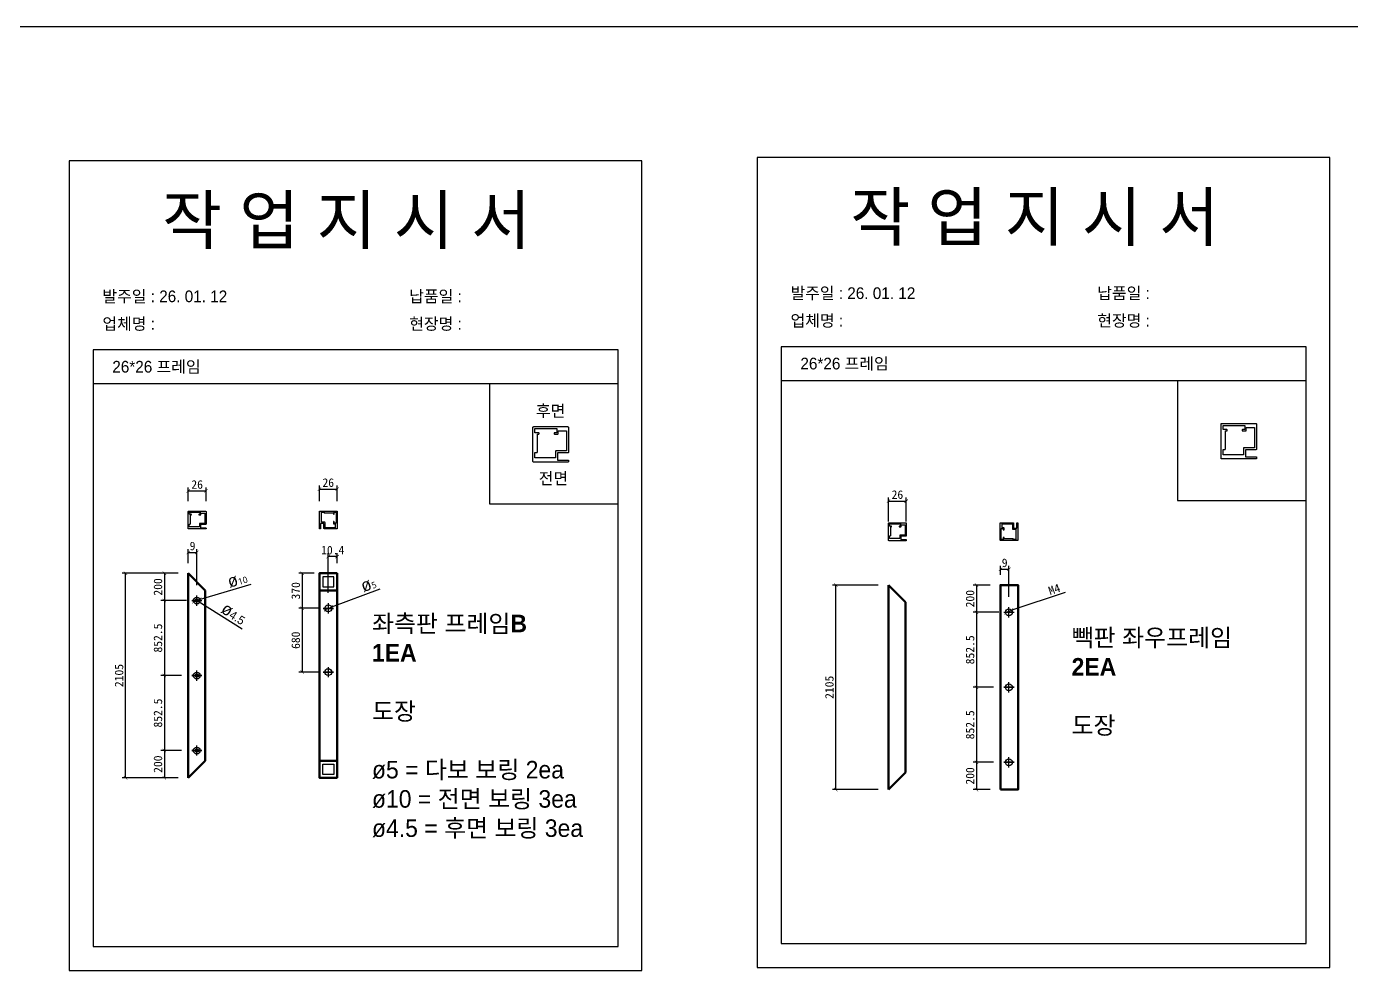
# Model space of a CAD drawing. Header units: millimetres. Extents: x -44117 to 256353, y -2095463 to 65325.
# Drawn here: x 121380 to 125267, y -620419 to -617649 of the extents above; entities that cross this region are included whole.
import ezdxf

# ---------------------------------------------------------------- set-up
doc = ezdxf.new("R2010")
doc.units = ezdxf.units.MM
doc.header["$LTSCALE"] = 10
doc.layers.add('Layer1', color=7, linetype='Continuous', lineweight=70)
doc.dimstyles.new('ISO-25', dxfattribs={"dimtxt": 2.5, "dimasz": 2.5, "dimexe": 1, "dimexo": 1, "dimtad": 1, "dimtxsty": 'Standard', "dimblk": 'ARCHTICK', "dimcen": 2.5, "dimadec": 0, "dimazin": 0, "dimtfac": 1, "dimtmove": 0, "dimatfit": 3, "dimfxl": 0, "dimarcsym": 0})

# ---------------------------------------------------------------- blocks, each defined once
blk = doc.blocks.new('_ArchTick')
at = {"color": 0, "linetype": 'ByBlock', "const_width": 0.15}
blk.add_lwpolyline([(-0.5, -0.5), (0.5, 0.5)], dxfattribs=at)
blk = doc.blocks.new('*D4429')
at = {"color": 0, "lineweight": -2}
for p, q in [((123878.8, -619288.2), (123744, -619288.2)), ((123754, -619888.2), (123754, -619288.2)), ((123878.8, -619888.2), (123744, -619888.2))]:
    blk.add_line(p, q, dxfattribs=at)
at = {"layer": 'Defpoints', "color": 0}
for p in [(123754, -619288.2), (123908.8, -619288.2), (123908.8, -619888.2)]:
    blk.add_point(p, dxfattribs=at)
at = {"color": 0, "lineweight": -2, "xscale": 10, "yscale": 10, "zscale": 10}
for p, rotation in [((123754, -619288.2), 90), ((123754, -619888.2), 270)]:
    blk.add_blockref('_ArchTick', p, dxfattribs=dict(at, rotation=rotation))
at = {"color": 0, "insert": (123735.3, -619588.2), "char_height": 25, "attachment_point": 5, "rotation": 90}
blk.add_mtext('2105', dxfattribs=at)
blk = doc.blocks.new('*D4430')
at = {"color": 0, "lineweight": -2}
for p, q in [((124426.6, -619309.8), (124270.8, -619362.1)), ((124251.9, -619368.5), (124270.8, -619362.1)), ((124251.9, -619368.5), (124251.9, -619368.5))]:
    blk.add_line(p, q, dxfattribs=at)
at = {"layer": 'Defpoints', "color": 0}
for p in [(124251.9, -619368.5), (124270.8, -619362.1)]:
    blk.add_point(p, dxfattribs=at)
at = {"color": 0, "lineweight": -2, "xscale": 10, "yscale": 10, "zscale": 10}
for p, rotation in [((124251.9, -619368.5), 18.56681303788631), ((124270.8, -619362.1), 198.5668130378863)]:
    blk.add_blockref('_ArchTick', p, dxfattribs=dict(at, rotation=rotation))
at = {"color": 0, "insert": (124395, -619300.6), "char_height": 25, "attachment_point": 5, "rotation": 18.5668}
blk.add_mtext('M4', dxfattribs=at)
blk = doc.blocks.new('*D4431')
at = {"color": 0, "lineweight": -2}
for p, q in [((123908.8, -619102), (123908.8, -619031.8)), ((123908.8, -619041.8), (123960.8, -619041.8)), ((123960.8, -619102), (123960.8, -619031.8))]:
    blk.add_line(p, q, dxfattribs=at)
at = {"layer": 'Defpoints', "color": 0}
for p in [(123960.8, -619041.8), (123908.8, -619132), (123960.8, -619132)]:
    blk.add_point(p, dxfattribs=at)
at = {"color": 0, "lineweight": -2, "xscale": 10, "yscale": 10, "zscale": 10, "rotation": 180}
blk.add_blockref('_ArchTick', (123908.8, -619041.8), dxfattribs=at)
at = {"color": 0, "lineweight": -2, "xscale": 10, "yscale": 10, "zscale": 10}
blk.add_blockref('_ArchTick', (123960.8, -619041.8), dxfattribs=at)
at = {"color": 0, "insert": (123934.8, -619023), "char_height": 25, "attachment_point": 5}
blk.add_mtext('26', dxfattribs=at)
blk = doc.blocks.new('*D4435')
at = {"color": 0, "lineweight": -2}
for p, q in [((124236.9, -619258.2), (124236.9, -619232)), ((124236.9, -619242), (124261.9, -619242)), ((124261.9, -619323.2), (124261.9, -619232))]:
    blk.add_line(p, q, dxfattribs=at)
at = {"layer": 'Defpoints', "color": 0}
for p in [(124261.9, -619242), (124236.9, -619288.2), (124261.9, -619353.2)]:
    blk.add_point(p, dxfattribs=at)
at = {"color": 0, "lineweight": -2, "xscale": 10, "yscale": 10, "zscale": 10, "rotation": 180}
blk.add_blockref('_ArchTick', (124236.9, -619242), dxfattribs=at)
at = {"color": 0, "lineweight": -2, "xscale": 10, "yscale": 10, "zscale": 10}
blk.add_blockref('_ArchTick', (124261.9, -619242), dxfattribs=at)
at = {"color": 0, "insert": (124249.4, -619223.2), "char_height": 25, "attachment_point": 5}
blk.add_mtext('9', dxfattribs=at)
blk = doc.blocks.new('*D4436')
at = {"color": 0, "lineweight": -2}
for p, q in [((124206.9, -619288.2), (124156.7, -619288.2)), ((124166.7, -619288.2), (124166.7, -619368.2)), ((124231.9, -619368.2), (124156.7, -619368.2))]:
    blk.add_line(p, q, dxfattribs=at)
at = {"layer": 'Defpoints', "color": 0}
for p in [(124236.9, -619288.2), (124166.7, -619368.2), (124261.9, -619368.2)]:
    blk.add_point(p, dxfattribs=at)
at = {"color": 0, "lineweight": -2, "xscale": 10, "yscale": 10, "zscale": 10}
for p, rotation in [((124166.7, -619288.2), 90), ((124166.7, -619368.2), 270)]:
    blk.add_blockref('_ArchTick', p, dxfattribs=dict(at, rotation=rotation))
at = {"color": 0, "insert": (124148, -619328.2), "char_height": 25, "attachment_point": 5, "rotation": 90}
blk.add_mtext('200', dxfattribs=at)
blk = doc.blocks.new('*D4437')
at = {"color": 0, "lineweight": -2}
for p, q in [((124216.9, -619368.2), (124156.7, -619368.2)), ((124166.7, -619368.2), (124166.7, -619588.2)), ((124216.9, -619588.2), (124156.7, -619588.2))]:
    blk.add_line(p, q, dxfattribs=at)
at = {"layer": 'Defpoints', "color": 0}
for p in [(124246.9, -619368.2), (124166.7, -619588.2), (124246.9, -619588.2)]:
    blk.add_point(p, dxfattribs=at)
at = {"color": 0, "lineweight": -2, "xscale": 10, "yscale": 10, "zscale": 10}
for p, rotation in [((124166.7, -619368.2), 90), ((124166.7, -619588.2), 270)]:
    blk.add_blockref('_ArchTick', p, dxfattribs=dict(at, rotation=rotation))
at = {"color": 0, "insert": (124148, -619478.2), "char_height": 25, "attachment_point": 5, "rotation": 90}
blk.add_mtext('852.5', dxfattribs=at)
blk = doc.blocks.new('*D4438')
at = {"color": 0, "lineweight": -2}
for p, q in [((124216.9, -619588.2), (124156.7, -619588.2)), ((124166.7, -619588.2), (124166.7, -619808.2)), ((124216.9, -619808.2), (124156.7, -619808.2))]:
    blk.add_line(p, q, dxfattribs=at)
at = {"layer": 'Defpoints', "color": 0}
for p in [(124246.9, -619588.2), (124166.7, -619808.2), (124246.9, -619808.2)]:
    blk.add_point(p, dxfattribs=at)
at = {"color": 0, "lineweight": -2, "xscale": 10, "yscale": 10, "zscale": 10}
for p, rotation in [((124166.7, -619588.2), 90), ((124166.7, -619808.2), 270)]:
    blk.add_blockref('_ArchTick', p, dxfattribs=dict(at, rotation=rotation))
at = {"color": 0, "insert": (124148, -619698.2), "char_height": 25, "attachment_point": 5, "rotation": 90}
blk.add_mtext('852.5', dxfattribs=at)
blk = doc.blocks.new('*D4439')
at = {"color": 0, "lineweight": -2}
for p, q in [((124216.9, -619808.2), (124156.7, -619808.2)), ((124166.7, -619808.2), (124166.7, -619888.2)), ((124206.9, -619888.2), (124156.7, -619888.2))]:
    blk.add_line(p, q, dxfattribs=at)
at = {"layer": 'Defpoints', "color": 0}
for p in [(124246.9, -619808.2), (124166.7, -619888.2), (124236.9, -619888.2)]:
    blk.add_point(p, dxfattribs=at)
at = {"color": 0, "lineweight": -2, "xscale": 10, "yscale": 10, "zscale": 10}
for p, rotation in [((124166.7, -619808.2), 90), ((124166.7, -619888.2), 270)]:
    blk.add_blockref('_ArchTick', p, dxfattribs=dict(at, rotation=rotation))
at = {"color": 0, "insert": (124148, -619848.2), "char_height": 25, "attachment_point": 5, "rotation": 90}
blk.add_mtext('200', dxfattribs=at)
blk = doc.blocks.new('*D4442')
at = {"color": 0, "lineweight": -2}
for p, q in [((121824.7, -619253.7), (121660.5, -619253.7)), ((121670.5, -619853.7), (121670.5, -619253.7)), ((121824.7, -619853.7), (121660.5, -619853.7))]:
    blk.add_line(p, q, dxfattribs=at)
at = {"layer": 'Defpoints', "color": 0}
for p in [(121670.5, -619253.7), (121854.7, -619253.7), (121854.7, -619853.7)]:
    blk.add_point(p, dxfattribs=at)
at = {"color": 0, "lineweight": -2, "xscale": 10, "yscale": 10, "zscale": 10}
for p, rotation in [((121670.5, -619253.7), 90), ((121670.5, -619853.7), 270)]:
    blk.add_blockref('_ArchTick', p, dxfattribs=dict(at, rotation=rotation))
at = {"color": 0, "insert": (121651.7, -619553.7), "char_height": 25, "attachment_point": 5, "rotation": 90}
blk.add_mtext('2105', dxfattribs=at)
blk = doc.blocks.new('*D4443')
at = {"color": 0, "lineweight": -2}
for p, q in [((121854.7, -619223.7), (121854.7, -619182.5)), ((121879.7, -619288.7), (121879.7, -619182.5)), ((121854.7, -619192.5), (121879.7, -619192.5))]:
    blk.add_line(p, q, dxfattribs=at)
at = {"layer": 'Defpoints', "color": 0}
for p in [(121879.7, -619192.5), (121854.7, -619253.7), (121879.7, -619318.7)]:
    blk.add_point(p, dxfattribs=at)
at = {"color": 0, "lineweight": -2, "xscale": 10, "yscale": 10, "zscale": 10, "rotation": 180}
blk.add_blockref('_ArchTick', (121854.7, -619192.5), dxfattribs=at)
at = {"color": 0, "lineweight": -2, "xscale": 10, "yscale": 10, "zscale": 10}
blk.add_blockref('_ArchTick', (121879.7, -619192.5), dxfattribs=at)
at = {"color": 0, "insert": (121867.2, -619173.8), "char_height": 25, "attachment_point": 5}
blk.add_mtext('9', dxfattribs=at)
blk = doc.blocks.new('*D4444')
at = {"color": 0, "lineweight": -2}
for p, q in [((122038.4, -619286.4), (121889.3, -619330.9)), ((121870.1, -619336.6), (121889.3, -619330.9)), ((121870.1, -619336.6), (121870.1, -619336.6))]:
    blk.add_line(p, q, dxfattribs=at)
at = {"layer": 'Defpoints', "color": 0}
for p in [(121870.1, -619336.6), (121889.3, -619330.9)]:
    blk.add_point(p, dxfattribs=at)
at = {"color": 0, "lineweight": -2, "xscale": 10, "yscale": 10, "zscale": 10}
for p, rotation in [((121870.1, -619336.6), 16.62238534215679), ((121889.3, -619330.9), 196.6223853421568)]:
    blk.add_blockref('_ArchTick', p, dxfattribs=dict(at, rotation=rotation))
at = {"color": 0, "insert": (121998.3, -619271.2), "char_height": 25, "attachment_point": 5, "rotation": 16.6224}
blk.add_mtext('{\\fGulim|b0|i0|c129|p50;\\H1.4583x;ø\\fMalgun Gothic|b0|i0|c129|p50;\\H0.51429x;10}', dxfattribs=at)
blk = doc.blocks.new('*D4445')
at = {"color": 0, "lineweight": -2}
for p, q in [((121875.5, -619331.1), (121875.5, -619331.1)), ((121875.5, -619331.1), (121883.9, -619336.4)), ((122012.4, -619417.5), (121883.9, -619336.4))]:
    blk.add_line(p, q, dxfattribs=at)
at = {"layer": 'Defpoints', "color": 0}
for p in [(121875.5, -619331.1), (121883.9, -619336.4)]:
    blk.add_point(p, dxfattribs=at)
at = {"color": 0, "lineweight": -2, "xscale": 10, "yscale": 10, "zscale": 10}
for p, rotation in [((121875.5, -619331.1), 327.7574302875042), ((121883.9, -619336.4), 147.7574302875042)]:
    blk.add_blockref('_ArchTick', p, dxfattribs=dict(at, rotation=rotation))
at = {"color": 0, "insert": (121988.7, -619371.8), "char_height": 25, "attachment_point": 5, "rotation": 327.7574}
blk.add_mtext('{\\fGulim|b0|i0|c129|p50;\\H1.4583x;ø\\H0.68573x;4.5}', dxfattribs=at)
blk = doc.blocks.new('*D4446')
at = {"color": 0, "lineweight": -2}
for p, q in [((121824.7, -619253.7), (121774.5, -619253.7)), ((121784.5, -619253.7), (121784.5, -619333.7)), ((121849.7, -619333.7), (121774.5, -619333.7))]:
    blk.add_line(p, q, dxfattribs=at)
at = {"layer": 'Defpoints', "color": 0}
for p in [(121854.7, -619253.7), (121784.5, -619333.7), (121879.7, -619333.7)]:
    blk.add_point(p, dxfattribs=at)
at = {"color": 0, "lineweight": -2, "xscale": 10, "yscale": 10, "zscale": 10}
for p, rotation in [((121784.5, -619253.7), 90), ((121784.5, -619333.7), 270)]:
    blk.add_blockref('_ArchTick', p, dxfattribs=dict(at, rotation=rotation))
at = {"color": 0, "insert": (121765.8, -619293.7), "char_height": 25, "attachment_point": 5, "rotation": 90}
blk.add_mtext('200', dxfattribs=at)
blk = doc.blocks.new('*D4447')
at = {"color": 0, "lineweight": -2}
for p, q in [((121834.7, -619333.7), (121774.5, -619333.7)), ((121784.5, -619333.7), (121784.5, -619553.7)), ((121834.7, -619553.7), (121774.5, -619553.7))]:
    blk.add_line(p, q, dxfattribs=at)
at = {"layer": 'Defpoints', "color": 0}
for p in [(121864.7, -619333.7), (121784.5, -619553.7), (121864.7, -619553.7)]:
    blk.add_point(p, dxfattribs=at)
at = {"color": 0, "lineweight": -2, "xscale": 10, "yscale": 10, "zscale": 10}
for p, rotation in [((121784.5, -619333.7), 90), ((121784.5, -619553.7), 270)]:
    blk.add_blockref('_ArchTick', p, dxfattribs=dict(at, rotation=rotation))
at = {"color": 0, "insert": (121765.8, -619443.7), "char_height": 25, "attachment_point": 5, "rotation": 90}
blk.add_mtext('852.5', dxfattribs=at)
blk = doc.blocks.new('*D4448')
at = {"color": 0, "lineweight": -2}
for p, q in [((121834.7, -619553.7), (121774.5, -619553.7)), ((121784.5, -619553.7), (121784.5, -619773.7)), ((121834.7, -619773.7), (121774.5, -619773.7))]:
    blk.add_line(p, q, dxfattribs=at)
at = {"layer": 'Defpoints', "color": 0}
for p in [(121864.7, -619553.7), (121784.5, -619773.7), (121864.7, -619773.7)]:
    blk.add_point(p, dxfattribs=at)
at = {"color": 0, "lineweight": -2, "xscale": 10, "yscale": 10, "zscale": 10}
for p, rotation in [((121784.5, -619553.7), 90), ((121784.5, -619773.7), 270)]:
    blk.add_blockref('_ArchTick', p, dxfattribs=dict(at, rotation=rotation))
at = {"color": 0, "insert": (121765.8, -619663.7), "char_height": 25, "attachment_point": 5, "rotation": 90}
blk.add_mtext('852.5', dxfattribs=at)
blk = doc.blocks.new('*D4449')
at = {"color": 0, "lineweight": -2}
for p, q in [((121834.7, -619773.7), (121774.5, -619773.7)), ((121784.5, -619773.7), (121784.5, -619853.7)), ((121824.7, -619853.7), (121774.5, -619853.7))]:
    blk.add_line(p, q, dxfattribs=at)
at = {"layer": 'Defpoints', "color": 0}
for p in [(121864.7, -619773.7), (121784.5, -619853.7), (121854.7, -619853.7)]:
    blk.add_point(p, dxfattribs=at)
at = {"color": 0, "lineweight": -2, "xscale": 10, "yscale": 10, "zscale": 10}
for p, rotation in [((121784.5, -619773.7), 90), ((121784.5, -619853.7), 270)]:
    blk.add_blockref('_ArchTick', p, dxfattribs=dict(at, rotation=rotation))
at = {"color": 0, "insert": (121765.8, -619813.7), "char_height": 25, "attachment_point": 5, "rotation": 90}
blk.add_mtext('200', dxfattribs=at)
blk = doc.blocks.new('*D4450')
at = {"color": 0, "lineweight": -2}
for p, q in [((121854.7, -619042.5), (121854.7, -619002)), ((121854.7, -619012), (121906.7, -619012)), ((121906.7, -619042.5), (121906.7, -619002))]:
    blk.add_line(p, q, dxfattribs=at)
at = {"layer": 'Defpoints', "color": 0}
for p in [(121906.7, -619012), (121854.7, -619072.5), (121906.7, -619072.5)]:
    blk.add_point(p, dxfattribs=at)
at = {"color": 0, "lineweight": -2, "xscale": 10, "yscale": 10, "zscale": 10, "rotation": 180}
blk.add_blockref('_ArchTick', (121854.7, -619012), dxfattribs=at)
at = {"color": 0, "lineweight": -2, "xscale": 10, "yscale": 10, "zscale": 10}
blk.add_blockref('_ArchTick', (121906.7, -619012), dxfattribs=at)
at = {"color": 0, "insert": (121880.7, -618993.3), "char_height": 25, "attachment_point": 5}
blk.add_mtext('26', dxfattribs=at)
blk = doc.blocks.new('*D4451')
at = {"color": 0, "lineweight": -2}
for p, q in [((122239.3, -619042.1), (122239.3, -618996.5)), ((122239.3, -619006.5), (122291.3, -619006.5)), ((122291.3, -619042.1), (122291.3, -618996.5))]:
    blk.add_line(p, q, dxfattribs=at)
at = {"layer": 'Defpoints', "color": 0}
for p in [(122291.3, -619006.5), (122239.3, -619072.1), (122291.3, -619072.1)]:
    blk.add_point(p, dxfattribs=at)
at = {"color": 0, "lineweight": -2, "xscale": 10, "yscale": 10, "zscale": 10, "rotation": 180}
blk.add_blockref('_ArchTick', (122239.3, -619006.5), dxfattribs=at)
at = {"color": 0, "lineweight": -2, "xscale": 10, "yscale": 10, "zscale": 10}
blk.add_blockref('_ArchTick', (122291.3, -619006.5), dxfattribs=at)
at = {"color": 0, "insert": (122265.3, -618987.8), "char_height": 25, "attachment_point": 5}
blk.add_mtext('26', dxfattribs=at)
blk = doc.blocks.new('*D4457')
at = {"color": 0, "lineweight": -2}
for p, q in [((122416.6, -619300.4), (122274.7, -619353.1)), ((122255.9, -619360), (122274.7, -619353.1)), ((122255.9, -619360), (122255.9, -619360))]:
    blk.add_line(p, q, dxfattribs=at)
at = {"layer": 'Defpoints', "color": 0}
for p in [(122255.9, -619360), (122274.7, -619353.1)]:
    blk.add_point(p, dxfattribs=at)
at = {"color": 0, "lineweight": -2, "xscale": 10, "yscale": 10, "zscale": 10}
for p, rotation in [((122255.9, -619360), 20.3503454443377), ((122274.7, -619353.1), 200.3503454443377)]:
    blk.add_blockref('_ArchTick', p, dxfattribs=dict(at, rotation=rotation))
at = {"color": 0, "insert": (122382.7, -619285.3), "char_height": 25, "attachment_point": 5, "rotation": 20.3503}
blk.add_mtext('{\\fGulim|b0|i0|c129|p50;\\H1.4583x;ø\\fMalgun Gothic|b0|i0|c129|p50;\\H0.51429x;5}', dxfattribs=at)
blk = doc.blocks.new('*D4458')
at = {"color": 0, "lineweight": -2}
for p, q in [((122265.3, -619311.5), (122265.3, -619194.6)), ((122291.3, -619204.6), (122265.3, -619204.6)), ((122291.3, -619223.7), (122291.3, -619194.6))]:
    blk.add_line(p, q, dxfattribs=at)
at = {"layer": 'Defpoints', "color": 0}
for p in [(122265.3, -619204.6), (122291.3, -619253.7), (122265.3, -619341.5)]:
    blk.add_point(p, dxfattribs=at)
at = {"color": 0, "lineweight": -2, "xscale": 10, "yscale": 10, "zscale": 10, "rotation": 180}
blk.add_blockref('_ArchTick', (122265.3, -619204.6), dxfattribs=at)
at = {"color": 0, "lineweight": -2, "xscale": 10, "yscale": 10, "zscale": 10}
blk.add_blockref('_ArchTick', (122291.3, -619204.6), dxfattribs=at)
at = {"color": 0, "insert": (122278.3, -619185.9), "char_height": 25, "attachment_point": 5}
blk.add_mtext('10.4', dxfattribs=at)
blk = doc.blocks.new('*D4489')
at = {"color": 0, "lineweight": -2}
for p, q in [((122224.3, -619253.7), (122178.7, -619253.7)), ((122188.7, -619253.7), (122188.7, -619356.5)), ((122235.3, -619356.5), (122178.7, -619356.5))]:
    blk.add_line(p, q, dxfattribs=at)
at = {"layer": 'Defpoints', "color": 0}
for p in [(122239.3, -619253.7), (122188.7, -619356.5), (122250.3, -619356.5)]:
    blk.add_point(p, dxfattribs=at)
at = {"color": 0, "lineweight": -2, "xscale": 10, "yscale": 10, "zscale": 10}
for p, rotation in [((122188.7, -619253.7), 90), ((122188.7, -619356.5), 270)]:
    blk.add_blockref('_ArchTick', p, dxfattribs=dict(at, rotation=rotation))
at = {"color": 0, "insert": (122170, -619305.1), "char_height": 25, "attachment_point": 5, "rotation": 90}
blk.add_mtext('370', dxfattribs=at)
blk = doc.blocks.new('*D4490')
at = {"color": 0, "lineweight": -2}
for p, q in [((122235.3, -619356.5), (122178.7, -619356.5)), ((122188.7, -619356.5), (122188.7, -619543.6)), ((122235.3, -619543.6), (122178.7, -619543.6))]:
    blk.add_line(p, q, dxfattribs=at)
at = {"layer": 'Defpoints', "color": 0}
for p in [(122250.3, -619356.5), (122188.7, -619543.6), (122250.3, -619543.6)]:
    blk.add_point(p, dxfattribs=at)
at = {"color": 0, "lineweight": -2, "xscale": 10, "yscale": 10, "zscale": 10}
for p, rotation in [((122188.7, -619356.5), 90), ((122188.7, -619543.6), 270)]:
    blk.add_blockref('_ArchTick', p, dxfattribs=dict(at, rotation=rotation))
at = {"color": 0, "insert": (122170, -619450.1), "char_height": 25, "attachment_point": 5, "rotation": 90}
blk.add_mtext('680', dxfattribs=at)

msp = doc.modelspace()

# ---------------------------------------------------------------- linework, layer by layer
at = {"color": 1}
msp.add_line((104015.69829, -617649.41089), (196284.84516, -617649.41089), dxfattribs=at)
msp.add_line((104015.69829, -617649.41089), (196284.84516, -617649.41089), dxfattribs=at)
for p, q in [((123115.25964, -618598.27536), (121575.25964, -618598.27536)), ((125133.62866, -618588.97411), (123593.62866, -618588.97411)), ((123115.25964, -618698.27536), (121575.25964, -618698.27536)), ((125133.62866, -618688.97411), (123593.62866, -618688.97411)), ((122871.70406, -618841.35873), (122871.70406, -618829.35873)), ((122871.70406, -618829.35873), (122935.70406, -618829.35873)), ((122935.70406, -618829.35873), (122935.70406, -618841.35873)), ((124890.07307, -618832.05748), (124890.07307, -618820.05748)), ((124890.07307, -618820.05748), (124954.07307, -618820.05748)), ((124900.87307, -618832.05748), (124890.07307, -618832.05748)), ((124902.07307, -618834.85748), (124902.07307, -618833.25748)), ((124946.07307, -618833.25748), (124946.07307, -618834.85748)), ((124954.07307, -618832.05748), (124947.27307, -618832.05748)), ((124954.07307, -618820.05748), (124954.07307, -618832.05748)), ((124958.07307, -618834.85748), (124958.07307, -618826.05748)), ((124958.07307, -618826.05748), (124982.07307, -618826.05748)), ((124982.07307, -618826.05748), (124982.07307, -618885.25748)), ((122882.50406, -618841.35873), (122871.70406, -618841.35873)), ((122877.70406, -618845.35873), (122882.50406, -618845.35873)), ((122877.70406, -618845.35873), (122877.70406, -618899.35873)), ((122883.70406, -618844.15873), (122883.70406, -618842.55873)), ((122927.70406, -618842.55873), (122927.70406, -618844.15873)), ((122935.70406, -618841.35873), (122928.90406, -618841.35873)), ((122928.90406, -618845.35873), (122938.50406, -618845.35873)), ((122939.70406, -618844.15873), (122939.70406, -618835.35873)), ((122939.70406, -618835.35873), (122963.70406, -618835.35873)), ((122963.70406, -618835.35873), (122963.70406, -618894.55873)), ((124896.07307, -618836.05748), (124900.87307, -618836.05748)), ((124896.07307, -618836.05748), (124896.07307, -618890.05748)), ((124947.27307, -618836.05748), (124956.87307, -618836.05748)), ((122871.70406, -618915.35873), (122871.70406, -618899.35873)), ((122871.70406, -618899.35873), (122877.70406, -618899.35873)), ((122931.70406, -618895.75873), (122931.70406, -618900.55873)), ((122931.70406, -618900.55873), (122931.70406, -618915.35873)), ((122931.70406, -618900.55873), (122931.70406, -618900.55873)), ((122937.70406, -618894.55873), (122932.90406, -618894.55873)), ((122963.70406, -618894.55873), (122937.70406, -618894.55873)), ((124890.07307, -618906.05748), (124890.07307, -618890.05748)), ((124890.07307, -618890.05748), (124896.07307, -618890.05748)), ((124950.07307, -618906.05748), (124890.07307, -618906.05748)), ((124950.07307, -618886.45748), (124950.07307, -618891.25748)), ((124950.07307, -618891.25748), (124950.07307, -618906.05748)), ((124950.07307, -618891.25748), (124950.07307, -618891.25748)), ((124956.07307, -618885.25748), (124951.27307, -618885.25748)), ((124982.07307, -618885.25748), (124956.07307, -618885.25748)), ((122931.70406, -618915.35873), (122871.70406, -618915.35873)), ((121857.68761, -619080.54953), (121857.68761, -619074.54953)), ((121857.68761, -619074.54953), (121889.68761, -619074.54953)), ((121863.08761, -619080.54953), (121857.68761, -619080.54953)), ((121860.68761, -619082.54953), (121863.08761, -619082.54953)), ((121860.68761, -619082.54953), (121860.68761, -619109.54953)), ((121863.68761, -619081.94953), (121863.68761, -619081.14953)), ((121885.68761, -619081.14953), (121885.68761, -619081.94953)), ((121889.68761, -619080.54953), (121886.28761, -619080.54953)), ((121886.28761, -619082.54953), (121891.08761, -619082.54953)), ((121889.68761, -619074.54953), (121889.68761, -619080.54953)), ((121891.68761, -619081.94953), (121891.68761, -619077.54953)), ((121891.68761, -619077.54953), (121903.68761, -619077.54953)), ((121903.68761, -619077.54953), (121903.68761, -619107.14953)), ((122245.32371, -619104.14953), (122245.32371, -619074.14953)), ((122245.32371, -619074.14953), (122253.32371, -619074.14953)), ((122252.72371, -619104.14953), (122245.32371, -619104.14953)), ((122255.12371, -619104.14953), (122252.72371, -619104.14953)), ((122252.72371, -619104.14953), (122252.72371, -619104.14953)), ((122253.32371, -619074.14953), (122253.32371, -619077.14953)), ((122280.32371, -619077.14953), (122253.32371, -619077.14953)), ((122255.72371, -619107.14953), (122255.72371, -619104.74953)), ((122280.32371, -619077.14953), (122280.32371, -619079.54953)), ((122280.32371, -619102.74953), (122280.32371, -619107.54953)), ((122280.92371, -619080.14953), (122281.72371, -619080.14953)), ((122281.72371, -619102.14953), (122280.92371, -619102.14953)), ((122282.32371, -619079.54953), (122282.32371, -619074.14953)), ((122282.32371, -619074.14953), (122288.32371, -619074.14953)), ((122282.32371, -619106.14953), (122282.32371, -619102.74953)), ((122288.32371, -619074.14953), (122288.32371, -619106.14953)), ((121857.68761, -619117.54953), (121857.68761, -619109.54953)), ((121857.68761, -619109.54953), (121860.68761, -619109.54953)), ((121887.68761, -619117.54953), (121857.68761, -619117.54953)), ((121887.68761, -619107.74953), (121887.68761, -619110.14953)), ((121887.68761, -619110.14953), (121887.68761, -619117.54953)), ((121887.68761, -619110.14953), (121887.68761, -619110.14953)), ((121890.68761, -619107.14953), (121888.28761, -619107.14953)), ((121903.68761, -619107.14953), (121890.68761, -619107.14953)), ((122255.72371, -619120.14953), (122255.72371, -619107.14953)), ((122285.32371, -619120.14953), (122255.72371, -619120.14953)), ((122280.92371, -619108.14953), (122285.32371, -619108.14953)), ((122288.32371, -619106.14953), (122282.32371, -619106.14953)), ((122285.32371, -619108.14953), (122285.32371, -619120.14953)), ((123911.78397, -619114.97723), (123911.78397, -619108.97723)), ((123911.78397, -619108.97723), (123943.78397, -619108.97723)), ((123917.18397, -619114.97723), (123911.78397, -619114.97723)), ((123911.78397, -619151.97723), (123911.78397, -619143.97723)), ((123911.78397, -619143.97723), (123914.78397, -619143.97723)), ((123914.78397, -619116.97723), (123917.18397, -619116.97723)), ((123914.78397, -619116.97723), (123914.78397, -619143.97723)), ((123917.78397, -619116.37723), (123917.78397, -619115.57723)), ((123939.78397, -619115.57723), (123939.78397, -619116.37723)), ((123943.78397, -619114.97723), (123940.38397, -619114.97723)), ((123940.38397, -619116.97723), (123945.18397, -619116.97723)), ((123941.78397, -619142.17723), (123941.78397, -619144.57723)), ((123944.78397, -619141.57723), (123942.38397, -619141.57723)), ((123943.78397, -619108.97723), (123943.78397, -619114.97723)), ((123957.78397, -619141.57723), (123944.78397, -619141.57723)), ((123945.78397, -619116.37723), (123945.78397, -619111.97723)), ((123945.78397, -619111.97723), (123957.78397, -619111.97723)), ((123957.78397, -619111.97723), (123957.78397, -619141.57723)), ((124239.45371, -619154.33218), (124239.45371, -619122.33218)), ((124239.45371, -619122.33218), (124245.45371, -619122.33218)), ((124242.45371, -619120.33218), (124242.45371, -619108.33218)), ((124242.45371, -619108.33218), (124272.05371, -619108.33218)), ((124246.85371, -619120.33218), (124242.45371, -619120.33218)), ((124245.45371, -619122.33218), (124245.45371, -619125.73218)), ((124246.05371, -619126.33218), (124246.85371, -619126.33218)), ((124247.45371, -619125.73218), (124247.45371, -619120.93218)), ((124272.05371, -619108.33218), (124272.05371, -619121.33218)), ((124272.05371, -619121.33218), (124272.05371, -619123.73218)), ((124272.65371, -619124.33218), (124275.05371, -619124.33218)), ((124275.05371, -619124.33218), (124282.45371, -619124.33218)), ((124275.05371, -619124.33218), (124275.05371, -619124.33218)), ((124282.45371, -619124.33218), (124282.45371, -619154.33218)), ((123941.78397, -619151.97723), (123911.78397, -619151.97723)), ((123941.78397, -619144.57723), (123941.78397, -619151.97723)), ((123941.78397, -619144.57723), (123941.78397, -619144.57723)), ((124245.45371, -619154.33218), (124239.45371, -619154.33218)), ((124245.45371, -619148.93218), (124245.45371, -619154.33218)), ((124246.85371, -619148.33218), (124246.05371, -619148.33218)), ((124247.45371, -619151.33218), (124247.45371, -619148.93218)), ((124247.45371, -619151.33218), (124274.45371, -619151.33218)), ((124274.45371, -619154.33218), (124274.45371, -619151.33218)), ((124282.45371, -619154.33218), (124274.45371, -619154.33218))]:
    msp.add_line(p, q)
at = {"lineweight": 30}
for p, q in [((121864.68761, -619333.73265), (121894.68761, -619333.73265)), ((121879.68761, -619348.73265), (121879.68761, -619318.73265)), ((122265.32371, -619341.54412), (122265.32371, -619371.54412)), ((124246.86936, -619368.16035), (124276.86936, -619368.16035)), ((124261.86936, -619383.16035), (124261.86936, -619353.16035)), ((122265.32371, -619528.64453), (122265.32371, -619558.64453)), ((121879.68761, -619568.73265), (121879.68761, -619538.73265)), ((124261.86936, -619603.16035), (124261.86936, -619573.16035)), ((121879.68761, -619788.73265), (121879.68761, -619758.73265)), ((124261.86936, -619823.16035), (124261.86936, -619793.16035))]:
    msp.add_line(p, q, dxfattribs=at)
for points in [[(121505.25964, -620419.10564), (123185.25964, -620419.10564), (123185.25964, -618043.10564), (121505.25964, -618043.10564)], [(123523.62866, -620409.80439), (125203.62866, -620409.80439), (125203.62866, -618033.80439), (123523.62866, -618033.80439)], [(123115.25964, -618698.27536), (122738.31089, -618698.27536), (122738.31089, -619049.88232), (123115.25964, -619049.88232)], [(125133.62866, -618688.97411), (124756.6799, -618688.97411), (124756.6799, -619040.58107), (125133.62866, -619040.58107)], [(122281.32371, -619263.73265), (122249.32371, -619263.73265), (122249.32371, -619293.73265), (122281.32371, -619293.73265)], [(122281.32371, -619843.73265), (122249.32371, -619843.73265), (122249.32371, -619813.73265), (122281.32371, -619813.73265)]]:
    msp.add_lwpolyline(points, close=True)
for points in [[(121575.25964, -618598.27536), (121575.25964, -620349.10564), (123115.25964, -620349.10564), (123115.25964, -618598.27536)], [(123593.62866, -618588.97411), (123593.62866, -620339.80439), (125133.62866, -620339.80439), (125133.62866, -618588.97411)]]:
    msp.add_lwpolyline(points)
for points in [[(122968.50406, -618921.35821, -0.4142135624), (122969.70406, -618922.55821), (122969.70406, -618926.15873, -0.4142135624), (122968.50406, -618927.35873), (122867.70406, -618927.35873, -0.4142135624), (122865.70406, -618925.35873), (122865.70406, -618825.35873, -0.4142135624), (122867.70406, -618823.35873), (122967.70406, -618823.35873, -0.4142135624), (122969.70406, -618825.35873), (122969.70406, -618898.55873, -0.4142135624), (122967.70406, -618900.55873), (122937.70406, -618900.55873), (122937.70406, -618921.35873), (122968.50406, -618921.35873)], [(124986.87307, -618912.05696, -0.4142135624), (124988.07307, -618913.25696), (124988.07307, -618916.85748, -0.4142135624), (124986.87307, -618918.05748), (124886.07307, -618918.05748, -0.4142135624), (124884.07307, -618916.05748), (124884.07307, -618816.05748, -0.4142135624), (124886.07307, -618814.05748), (124986.07307, -618814.05748, -0.4142135624), (124988.07307, -618816.05748), (124988.07307, -618889.25748, -0.4142135624), (124986.07307, -618891.25748), (124956.07307, -618891.25748), (124956.07307, -618912.05748), (124986.87307, -618912.05748)], [(121906.08761, -619120.54927, -0.4142135624), (121906.68761, -619121.14927), (121906.68761, -619122.94953, -0.4142135624), (121906.08761, -619123.54953), (121855.68761, -619123.54953, -0.4142135624), (121854.68761, -619122.54953), (121854.68761, -619072.54953, -0.4142135624), (121855.68761, -619071.54953), (121905.68761, -619071.54953, -0.4142135624), (121906.68761, -619072.54953), (121906.68761, -619109.14953, -0.4142135624), (121905.68761, -619110.14953), (121890.68761, -619110.14953), (121890.68761, -619120.54953), (121906.08761, -619120.54953)], [(122242.32397, -619122.54953, -0.4142135624), (122241.72397, -619123.14953), (122239.92371, -619123.14953, -0.4142135624), (122239.32371, -619122.54953), (122239.32371, -619072.14953, -0.4142135624), (122240.32371, -619071.14953), (122290.32371, -619071.14953, -0.4142135624), (122291.32371, -619072.14953), (122291.32371, -619122.14953, -0.4142135624), (122290.32371, -619123.14953), (122253.72371, -619123.14953, -0.4142135624), (122252.72371, -619122.14953), (122252.72371, -619107.14953), (122242.32371, -619107.14953), (122242.32371, -619122.54953)], [(124285.45345, -619105.93218, -0.4142135624), (124286.05345, -619105.33218), (124287.85371, -619105.33218, -0.4142135624), (124288.45371, -619105.93218), (124288.45371, -619156.33218, -0.4142135624), (124287.45371, -619157.33218), (124237.45371, -619157.33218, -0.4142135624), (124236.45371, -619156.33218), (124236.45371, -619106.33218, -0.4142135624), (124237.45371, -619105.33218), (124274.05371, -619105.33218, -0.4142135624), (124275.05371, -619106.33218), (124275.05371, -619121.33218), (124285.45371, -619121.33218), (124285.45371, -619105.93218)], [(123960.18397, -619154.97697, -0.4142135624), (123960.78397, -619155.57697), (123960.78397, -619157.37723, -0.4142135624), (123960.18397, -619157.97723), (123909.78397, -619157.97723, -0.4142135624), (123908.78397, -619156.97723), (123908.78397, -619106.97723, -0.4142135624), (123909.78397, -619105.97723), (123959.78397, -619105.97723, -0.4142135624), (123960.78397, -619106.97723), (123960.78397, -619143.57723, -0.4142135624), (123959.78397, -619144.57723), (123944.78397, -619144.57723), (123944.78397, -619154.97723), (123960.18397, -619154.97723)]]:
    msp.add_lwpolyline(points, format="xyb")
for points in [[(122280.32371, -619356.54412), (122250.32371, -619356.54412)], [(121864.68761, -619553.73265), (121894.68761, -619553.73265)], [(122280.32371, -619543.64453), (122250.32371, -619543.64453)], [(124246.86936, -619588.16035), (124276.86936, -619588.16035)], [(121864.68761, -619773.73265), (121894.68761, -619773.73265)], [(124246.86936, -619808.16035), (124276.86936, -619808.16035)]]:
    msp.add_lwpolyline(points, close=True, dxfattribs=at)
for centre, radius in [((121879.68761, -619333.73265), 10), ((121879.68761, -619333.73265), 5), ((122265.32371, -619356.54412), 10), ((124261.86936, -619368.16035), 10), ((121879.68761, -619553.73265), 10), ((121879.68761, -619553.73265), 5), ((122265.32371, -619543.64453), 10), ((124261.86936, -619588.16035), 10), ((121879.68761, -619773.73265), 10), ((121879.68761, -619773.73265), 5), ((124261.86936, -619808.16035), 10)]:
    msp.add_circle(centre, radius, dxfattribs=at)
for centre, radius, start, end in [((124900.87307, -618833.25748), 1.2, 360, 90), ((124947.27307, -618833.25748), 1.2, 90, 180), ((122882.50406, -618842.55873), 1.2, 360, 90), ((122882.50406, -618844.15873), 1.2, 270, 0), ((122928.90406, -618842.55873), 1.2, 90, 180), ((122928.90406, -618844.15873), 1.2, 180, 270), ((122938.50406, -618844.15873), 1.2, 270, 0), ((124900.87307, -618834.85748), 1.2, 270, 0), ((124947.27307, -618834.85748), 1.2, 180, 270), ((124956.87307, -618834.85748), 1.2, 270, 0), ((122932.90406, -618895.75873), 1.2, 90, 180), ((124951.27307, -618886.45748), 1.2, 90, 180), ((121863.08761, -619081.14953), 0.6, 360, 90), ((121863.08761, -619081.94953), 0.6, 270, 0), ((121886.28761, -619081.14953), 0.6, 90, 180), ((121886.28761, -619081.94953), 0.6, 180, 270), ((121891.08761, -619081.94953), 0.6, 270, 0), ((122255.12371, -619104.74953), 0.6, 360, 90), ((122280.92371, -619079.54953), 0.6, 180, 270), ((122280.92371, -619102.74953), 0.6, 90, 180), ((122281.72371, -619079.54953), 0.6, 270, 0), ((122281.72371, -619102.74953), 0.6, 360, 90), ((121888.28761, -619107.74953), 0.6, 90, 180), ((122280.92371, -619107.54953), 0.6, 180, 270), ((123917.18397, -619115.57723), 0.6, 360, 90), ((123917.18397, -619116.37723), 0.6, 270, 0), ((123940.38397, -619115.57723), 0.6, 90, 180), ((123940.38397, -619116.37723), 0.6, 180, 270), ((123942.38397, -619142.17723), 0.6, 90, 180), ((123945.18397, -619116.37723), 0.6, 270, 0), ((124246.05371, -619125.73218), 0.6, 180, 270), ((124246.85371, -619120.93218), 0.6, 360, 90), ((124246.85371, -619125.73218), 0.6, 270, 0), ((124272.65371, -619123.73218), 0.6, 180, 270), ((124246.05371, -619148.93218), 0.6, 90, 180), ((124246.85371, -619148.93218), 0.6, 360, 90)]:
    msp.add_arc(centre, radius, start, end)
at = {"layer": 'Layer1'}
for p, q in [((121854.68761, -619253.73265), (121904.68761, -619303.73265)), ((123958.78397, -619338.16035), (123908.78397, -619288.16035)), ((122291.32371, -619303.73265), (122239.32371, -619303.73265)), ((121904.68761, -619803.73265), (121854.68761, -619853.73265)), ((122291.32371, -619803.73265), (122239.32371, -619803.73265)), ((123958.78397, -619838.16035), (123908.78397, -619888.16035))]:
    msp.add_line(p, q, dxfattribs=at)
for points in [[(121854.68761, -619253.73265), (121854.68761, -619853.73265)], [(123908.78397, -619288.16035), (123908.78397, -619888.16035)], [(121904.68761, -619303.73265), (121904.68761, -619803.73265)], [(123958.78397, -619338.16035), (123958.78397, -619838.16035)]]:
    msp.add_lwpolyline(points, dxfattribs=at)
for points in [[(122291.32371, -619253.73265), (122239.32371, -619253.73265), (122239.32371, -619853.73265), (122291.32371, -619853.73265)], [(124236.86936, -619888.16035), (124288.86936, -619888.16035), (124288.86936, -619288.16035), (124236.86936, -619288.16035)]]:
    msp.add_lwpolyline(points, close=True, dxfattribs=at)

# ---------------------------------------------------------------- texts
at = {"attachment_point": 1}
for s, heights, insert, char_height in [('{\\fGulim|b0|i0|c129|p50;작 업 지 시 서}', [-155.84554], (121778.06625, -618147.26815), 140), ('{\\fGulim|b0|i0|c129|p50;작 업 지 시 서}', [-155.84554], (123796.43526, -618137.9669), 140), ('{\\fGulim|b0|i0|c129|p50;발주일 : 26. 01. 12}', [-38.18216], (121602.85689, -618423.98857), 34.3), ('{\\fGulim|b0|i0|c129|p50;납품일 :}', [-37.67976], (122502.83488, -618423.98857), 34.3), ('{\\fGulim|b0|i0|c129|p50;발주일 : 26. 01. 12}', [-38.18216], (123621.22591, -618414.68732), 34.3), ('{\\fGulim|b0|i0|c129|p50;납품일 :}', [-37.67976], (124521.20389, -618414.68732), 34.3), ('{\\fGulim|b0|i0|c129|p50;업체명 : }', [-38.2735], (121602.85689, -618504.64475), 34.3), ('{\\fGulim|b0|i0|c129|p50;현장명 : }', [-38.2735], (122502.83488, -618504.64475), 34.3), ('{\\fGulim|b0|i0|c129|p50;업체명 : }', [-38.2735], (123621.22591, -618495.3435), 34.3), ('{\\fGulim|b0|i0|c129|p50;현장명 : }', [-38.2735], (124521.20389, -618495.3435), 34.3), ('{\\fGulim|b0|i0|c129|p50;26*26 프레임}', [-38.22783], (121631.81948, -618630.51332), 34.3), ('{\\fGulim|b0|i0|c129|p50;26*26 프레임}', [-38.22783], (123650.18849, -618621.21207), 34.3), ('{\\fGulim|b0|i0|c129|p50;후면}', [-38.18216], (122874.55614, -618759.98362), 34.3), ('{\\fGulim|b0|i0|c129|p50;전면}', [-37.08602], (122882.75, -618958.34332), 34.3), ('{\\fGulim|b1|i0|c129|p50;좌측판 프레임B\\P1EA\\P\\P도장\\P\\P\\fGulim|b0|i0|c129|p50;ø5 = 다보 보링 2ea\\Pø10 = 전면 보링 3ea\\Pø4.5 = 후면 보링 3ea}', [-667.69886], (122393.50713, -619375.3361), 51.45), ('{\\fGulim|b1|i0|c129|p50;빽판 좌우프레임\\P2EA\\P\\P도장}', [-317.00278], (124445.76483, -619416.58236), 51.45)]:
    msp.add_mtext_dynamic_manual_height_columns(s, width=3307.3198183, gutter_width=12.5, heights=heights, dxfattribs=dict(at, insert=insert, char_height=char_height))

# ---------------------------------------------------------------- dimensions: what is measured, and where the dimension line sits
for base, p1, p2, text, picture, middle in [((121906.68761, -619012.01145), (121854.68761, -619072.54953), (121906.68761, -619072.54953), '26', '*D4450', (121880.68761, -619012.01145)), ((122291.32371, -619006.51106), (122239.32371, -619072.14953), (122291.32371, -619072.14953), '26', '*D4451', (122265.32371, -619006.51106)), ((123960.78397, -619041.76179), (123908.78397, -619131.97723), (123960.78397, -619131.97723), '26', '*D4431', (123934.78397, -619041.76179)), ((121879.68761, -619192.54876), (121854.68761, -619253.73265), (121879.68761, -619318.73265), '9', '*D4443', (121867.18761, -619192.54876)), ((122265.32371, -619204.64282), (122291.32371, -619253.73265), (122265.32371, -619341.54412), '10.4', '*D4458', (122278.32371, -619204.64282)), ((124261.86936, -619241.96162), (124236.86936, -619288.16035), (124261.86936, -619353.16035), '9', '*D4435', (124249.36936, -619241.96162))]:
    dim = msp.add_linear_dim(base=base, p1=p1, p2=p2, text=text, dimstyle='ISO-25', override={"dimscale": 10, "dimasz": 1, "dimexo": 3})
    dim.commit()
    dim.dimension.update_dxf_attribs({"geometry": picture, "text_midpoint": middle, "dimtype": 160})
for base, p1, p2, text, override, picture, middle in [((121670.4501, -619253.73265), (121854.68761, -619853.73265), (121854.68761, -619253.73265), '2105', {"dimscale": 10, "dimasz": 1, "dimexo": 3, "dimtxsty": 'Standard'}, '*D4442', (121651.7001, -619553.73265)), ((121784.53704, -619333.73265), (121854.68761, -619253.73265), (121879.68761, -619333.73265), '200', {"dimscale": 10, "dimasz": 1, "dimexo": 3}, '*D4446', (121765.78704, -619293.73265)), ((123754.04419, -619288.16035), (123908.78397, -619888.16035), (123908.78397, -619288.16035), '2105', {"dimscale": 10, "dimasz": 1, "dimexo": 3, "dimtxsty": 'Standard'}, '*D4429', (123735.29419, -619588.16035)), ((124166.71878, -619368.16035), (124236.86936, -619288.16035), (124261.86936, -619368.16035), '200', {"dimscale": 10, "dimasz": 1, "dimexo": 3}, '*D4436', (124147.96878, -619328.16035)), ((121784.53704, -619553.73265), (121864.68761, -619333.73265), (121864.68761, -619553.73265), '852.5', {"dimscale": 10, "dimasz": 1, "dimexo": 3, "dimtxsty": 'Standard'}, '*D4447', (121765.78704, -619443.73265)), ((124166.71878, -619588.16035), (124246.86936, -619368.16035), (124246.86936, -619588.16035), '852.5', {"dimscale": 10, "dimasz": 1, "dimexo": 3, "dimtxsty": 'Standard'}, '*D4437', (124147.96878, -619478.16035)), ((121784.53704, -619773.73265), (121864.68761, -619553.73265), (121864.68761, -619773.73265), '852.5', {"dimscale": 10, "dimasz": 1, "dimexo": 3, "dimtxsty": 'Standard'}, '*D4448', (121765.78704, -619663.73265)), ((124166.71878, -619808.16035), (124246.86936, -619588.16035), (124246.86936, -619808.16035), '852.5', {"dimscale": 10, "dimasz": 1, "dimexo": 3, "dimtxsty": 'Standard'}, '*D4438', (124147.96878, -619698.16035)), ((121784.53704, -619853.73265), (121864.68761, -619773.73265), (121854.68761, -619853.73265), '200', {"dimscale": 10, "dimasz": 1, "dimexo": 3}, '*D4449', (121765.78704, -619813.73265)), ((124166.71878, -619888.16035), (124246.86936, -619808.16035), (124236.86936, -619888.16035), '200', {"dimscale": 10, "dimasz": 1, "dimexo": 3}, '*D4439', (124147.96878, -619848.16035))]:
    dim = msp.add_linear_dim(base=base, p1=p1, p2=p2, angle=90, text=text, dimstyle='ISO-25', override=override)
    dim.commit()
    dim.dimension.update_dxf_attribs({"geometry": picture, "text_midpoint": middle})
for p1, p2, text, picture, middle in [((121870.1055, -619336.59328), (121889.26972, -619330.87202), '{\\fGulim|b0|i0|c129|p50;\\H1.4583x;ø\\fMalgun Gothic|b0|i0|c129|p50;\\H0.51429x;10}', '*D4444', (122005.73762, -619296.10188)), ((122255.94787, -619360.02172), (122274.69955, -619353.06652), '{\\fGulim|b0|i0|c129|p50;\\H1.4583x;ø\\fMalgun Gothic|b0|i0|c129|p50;\\H0.51429x;5}', '*D4457', (122391.75767, -619309.64844)), ((124251.87437, -619368.47679), (124270.83343, -619362.10858), 'M4', '*D4430', (124400.96905, -619318.397)), ((121875.45863, -619331.06512), (121883.9166, -619336.40017), '{\\fGulim|b0|i0|c129|p50;\\H1.4583x;ø\\H0.68573x;4.5}', '*D4445', (121974.80547, -619393.7303))]:
    dim = msp.add_diameter_dim_2p(p1=p1, p2=p2, text=text, dimstyle='ISO-25', override={"dimscale": 10, "dimasz": 1, "dimexo": 3})
    dim.commit()
    dim.dimension.update_dxf_attribs({"geometry": picture, "text_midpoint": middle, "dimtype": 163})
for base, p1, p2, text, override, picture, middle in [((122188.7167, -619356.54412), (122239.32371, -619253.73265), (122250.32371, -619356.54412), '370', {"dimscale": 10, "dimasz": 1, "dimexo": 1.5, "dimtxsty": 'Standard'}, '*D4489', (122188.7167, -619305.13838)), ((122188.7167, -619543.64453), (122250.32371, -619356.54412), (122250.32371, -619543.64453), '680', {"dimscale": 10, "dimasz": 1, "dimexo": 1.5, "dimtxsty": 'Standard', "dimtmove": 1}, '*D4490', (122188.7167, -619450.09432))]:
    dim = msp.add_linear_dim(base=base, p1=p1, p2=p2, angle=90, text=text, dimstyle='ISO-25', override=override)
    dim.commit()
    dim.dimension.update_dxf_attribs({"geometry": picture, "text_midpoint": middle, "dimtype": 160})

doc.saveas('drawing.dxf')
